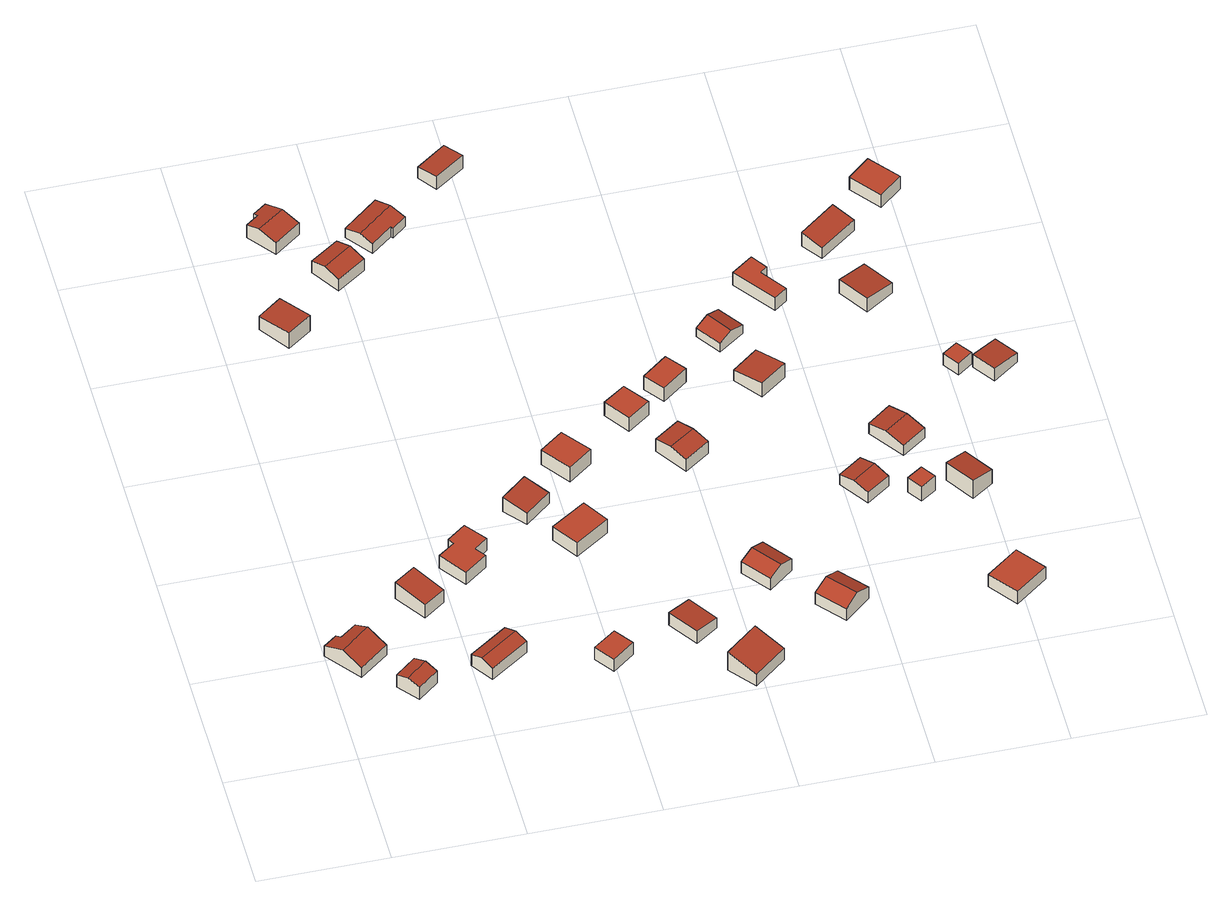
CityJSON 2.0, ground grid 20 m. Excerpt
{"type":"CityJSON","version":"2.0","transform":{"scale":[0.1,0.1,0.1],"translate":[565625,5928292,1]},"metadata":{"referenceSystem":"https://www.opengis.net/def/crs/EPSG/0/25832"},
"CityObjects":{
"building1":{"type":"Building","attributes":{"Gemeindeschluessel":"02100137","Geometrietyp2DReferenz":"3000","function":"31001_1310","roofType":"3100","measuredHeight":3.44,"storeysAboveGround":1},"address":[{"country":"Germany","locality":"Hamburg","postcode":"21107"}],"geometry":[{"type":"Solid","lod":"2","boundaries":[[[[0,1,2,3,4,5]],[[6,0,5,7]],[[4,3,8,9]],[[3,2,10,8]],[[2,1,11,10]],[[6,7,12,13]],[[7,5,4,9,12]],[[1,0,6,13,11]],[[13,12,9,8,10,11]]]],"semantics":{"surfaces":[{"type":"RoofSurface"},{"type":"WallSurface"},{"type":"GroundSurface"}],"values":[[0,0,1,1,1,1,1,1,2]]}}]},
"building2":{"type":"Building","attributes":{"Gemeindeschluessel":"02100137","Geometrietyp2DReferenz":"3000","function":"31001_1310","roofType":"3100","measuredHeight":3.17,"storeysAboveGround":1},"address":[{"country":"Germany","locality":"Hamburg","postcode":"21107"}],"geometry":[{"type":"Solid","lod":"2","boundaries":[[[[14,15,16,17]],[[18,14,17,19]],[[16,15,20,21]],[[18,19,22,23]],[[19,17,16,21,22]],[[15,14,18,23,20]],[[23,22,21,20]]]],"semantics":{"surfaces":[{"type":"RoofSurface"},{"type":"WallSurface"},{"type":"GroundSurface"}],"values":[[0,0,1,1,1,1,2]]}}]},
"building3":{"type":"Building","attributes":{"Gemeindeschluessel":"02100137","Geometrietyp2DReferenz":"3000","function":"31001_1310","roofType":"1000","measuredHeight":3.22,"storeysAboveGround":1},"address":[{"country":"Germany","locality":"Hamburg","postcode":"21107"}],"geometry":[{"type":"Solid","lod":"2","boundaries":[[[[24,25,26,27]],[[28,29,30,31]],[[26,25,28,31]],[[25,24,29,28]],[[24,27,30,29]],[[27,26,31,30]]]],"semantics":{"surfaces":[{"type":"RoofSurface"},{"type":"GroundSurface"},{"type":"WallSurface"}],"values":[[0,1,2,2,2,2]]}}]},
"building4":{"type":"Building","attributes":{"Gemeindeschluessel":"02100137","Geometrietyp2DReferenz":"3000","function":"31001_1310","roofType":"3100","measuredHeight":3,"storeysAboveGround":1},"address":[{"country":"Germany","locality":"Hamburg","postcode":"21107"}],"geometry":[{"type":"Solid","lod":"2","boundaries":[[[[32,33,34,35]],[[36,32,35,37]],[[34,33,38,39]],[[36,37,40,41]],[[37,35,34,39,40]],[[33,32,36,41,38]],[[41,40,39,38]]]],"semantics":{"surfaces":[{"type":"RoofSurface"},{"type":"WallSurface"},{"type":"GroundSurface"}],"values":[[0,0,1,1,1,1,2]]}}]},
"building5":{"type":"Building","attributes":{"Gemeindeschluessel":"02100137","Geometrietyp2DReferenz":"3000","function":"31001_1310","roofType":"1000","measuredHeight":2.48,"storeysAboveGround":1},"address":[{"country":"Germany","locality":"Hamburg","postcode":"21107"}],"geometry":[{"type":"Solid","lod":"2","boundaries":[[[[42,43,44,45,46,47,48,49]],[[50,51,52,53,54,55,56,57]],[[48,47,50,57]],[[47,46,51,50]],[[46,45,52,51]],[[45,44,53,52]],[[44,43,54,53]],[[43,42,55,54]],[[42,49,56,55]],[[49,48,57,56]]]],"semantics":{"surfaces":[{"type":"RoofSurface"},{"type":"GroundSurface"},{"type":"WallSurface"}],"values":[[0,1,2,2,2,2,2,2,2,2]]}}]},
"building6":{"type":"Building","attributes":{"Gemeindeschluessel":"02100137","Geometrietyp2DReferenz":"3000","function":"31001_1310","roofType":"1000","measuredHeight":3.18,"storeysAboveGround":1},"address":[{"country":"Germany","locality":"Hamburg","postcode":"21107"}],"geometry":[{"type":"Solid","lod":"2","boundaries":[[[[58,59,60,61]],[[62,63,64,65]],[[60,59,62,65]],[[59,58,63,62]],[[58,61,64,63]],[[61,60,65,64]]]],"semantics":{"surfaces":[{"type":"RoofSurface"},{"type":"GroundSurface"},{"type":"WallSurface"}],"values":[[0,1,2,2,2,2]]}}]},
"building7":{"type":"Building","attributes":{"Gemeindeschluessel":"02100137","Geometrietyp2DReferenz":"3000","function":"31001_1310","roofType":"3100","measuredHeight":3.25,"storeysAboveGround":1},"address":[{"country":"Germany","locality":"Hamburg","postcode":"21107"}],"geometry":[{"type":"Solid","lod":"2","boundaries":[[[[66,67,68,69,70,71]],[[72,66,71,73]],[[70,69,74,75]],[[69,68,76,74]],[[68,67,77,76]],[[72,73,78,79]],[[73,71,70,75,78]],[[67,66,72,79,77]],[[79,78,75,74,76,77]]]],"semantics":{"surfaces":[{"type":"RoofSurface"},{"type":"WallSurface"},{"type":"GroundSurface"}],"values":[[0,0,1,1,1,1,1,1,2]]}}]},
"building8":{"type":"Building","attributes":{"Gemeindeschluessel":"02100137","Geometrietyp2DReferenz":"3000","function":"31001_1310","roofType":"1000","measuredHeight":2.46,"storeysAboveGround":1},"address":[{"country":"Germany","locality":"Hamburg","postcode":"21107"}],"geometry":[{"type":"Solid","lod":"2","boundaries":[[[[80,81,82,83]],[[84,85,86,87]],[[85,80,83,86]],[[84,81,80,85]],[[87,82,81,84]],[[86,83,82,87]]]],"semantics":{"surfaces":[{"type":"GroundSurface"},{"type":"RoofSurface"},{"type":"WallSurface"}],"values":[[0,1,2,2,2,2]]}}]},
"building9":{"type":"Building","attributes":{"Gemeindeschluessel":"02100137","Geometrietyp2DReferenz":"3000","function":"31001_1310","roofType":"1000","measuredHeight":2.9,"storeysAboveGround":1},"address":[{"country":"Germany","locality":"Hamburg","postcode":"21107"}],"geometry":[{"type":"Solid","lod":"2","boundaries":[[[[88,89,90,91]],[[92,93,88,91]],[[92,94,95,93]],[[95,94,90,89]],[[90,94,92,91]],[[93,95,89,88]]]],"semantics":{"surfaces":[{"type":"WallSurface"},{"type":"GroundSurface"},{"type":"RoofSurface"}],"values":[[0,0,0,0,1,2]]}}]},
"building10":{"type":"Building","attributes":{"Gemeindeschluessel":"02100137","Geometrietyp2DReferenz":"3000","function":"31001_1310","roofType":"3100","measuredHeight":3.19,"storeysAboveGround":1},"address":[{"country":"Germany","locality":"Hamburg","postcode":"21107"}],"geometry":[{"type":"Solid","lod":"2","boundaries":[[[[96,97,98,99]],[[100,96,99,101]],[[98,97,102,103]],[[100,101,104,105]],[[101,99,98,103,104]],[[97,96,100,105,102]],[[105,104,103,102]]]],"semantics":{"surfaces":[{"type":"RoofSurface"},{"type":"WallSurface"},{"type":"GroundSurface"}],"values":[[0,0,1,1,1,1,2]]}}]},
"building11":{"type":"Building","attributes":{"Gemeindeschluessel":"02100137","Geometrietyp2DReferenz":"3000","function":"31001_1310","roofType":"1000","measuredHeight":2.74,"storeysAboveGround":1},"address":[{"country":"Germany","locality":"Hamburg","postcode":"21107"}],"geometry":[{"type":"Solid","lod":"2","boundaries":[[[[106,107,108,109]],[[110,111,112,113]],[[111,106,109,112]],[[110,107,106,111]],[[113,108,107,110]],[[112,109,108,113]]]],"semantics":{"surfaces":[{"type":"GroundSurface"},{"type":"RoofSurface"},{"type":"WallSurface"}],"values":[[0,1,2,2,2,2]]}}]},
"building12":{"type":"Building","attributes":{"Gemeindeschluessel":"02100137","Geometrietyp2DReferenz":"3000","function":"31001_1310","roofType":"1000","measuredHeight":2.62,"storeysAboveGround":1},"address":[{"country":"Germany","locality":"Hamburg","postcode":"21107"}],"geometry":[{"type":"Solid","lod":"2","boundaries":[[[[114,115,116,117]],[[118,119,120,121]],[[116,115,118,121]],[[115,114,119,118]],[[114,117,120,119]],[[117,116,121,120]]]],"semantics":{"surfaces":[{"type":"RoofSurface"},{"type":"GroundSurface"},{"type":"WallSurface"}],"values":[[0,1,2,2,2,2]]}}]},
"building13":{"type":"Building","attributes":{"Gemeindeschluessel":"02100137","Geometrietyp2DReferenz":"3000","function":"31001_1310","roofType":"3100","measuredHeight":2.58,"storeysAboveGround":1},"address":[{"country":"Germany","locality":"Hamburg","postcode":"21107"}],"geometry":[{"type":"Solid","lod":"2","boundaries":[[[[122,123,124,125]],[[126,127,128,122,125,129]],[[124,123,130,131]],[[128,127,132,133]],[[127,126,134,132]],[[126,129,135,134]],[[129,125,124,131,135]],[[123,122,128,133,130]],[[133,132,134,135,131,130]]]],"semantics":{"surfaces":[{"type":"RoofSurface"},{"type":"WallSurface"},{"type":"GroundSurface"}],"values":[[0,0,1,1,1,1,1,1,2]]}}]},
"building14":{"type":"Building","attributes":{"Gemeindeschluessel":"02100137","Geometrietyp2DReferenz":"3000","function":"31001_1310","roofType":"1000","measuredHeight":2.94,"storeysAboveGround":1},"address":[{"country":"Germany","locality":"Hamburg","postcode":"21107"}],"geometry":[{"type":"Solid","lod":"2","boundaries":[[[[136,137,138,139]],[[140,141,142,143]],[[138,137,140,143]],[[137,136,141,140]],[[136,139,142,141]],[[139,138,143,142]]]],"semantics":{"surfaces":[{"type":"RoofSurface"},{"type":"GroundSurface"},{"type":"WallSurface"}],"values":[[0,1,2,2,2,2]]}}]},
"building15":{"type":"Building","attributes":{"Gemeindeschluessel":"02100137","Geometrietyp2DReferenz":"3000","function":"31001_1310","roofType":"2100","measuredHeight":3.65,"storeysAboveGround":1},"address":[{"country":"Germany","locality":"Hamburg","postcode":"21107"}],"geometry":[{"type":"Solid","lod":"2","boundaries":[[[[144,145,146,147]],[[148,149,150,151]],[[146,145,148,151]],[[145,144,149,148]],[[144,147,150,149]],[[147,146,151,150]]]],"semantics":{"surfaces":[{"type":"RoofSurface"},{"type":"GroundSurface"},{"type":"WallSurface"}],"values":[[0,1,2,2,2,2]]}}]},
"building16":{"type":"Building","attributes":{"Gemeindeschluessel":"02100137","Geometrietyp2DReferenz":"3000","function":"31001_1310","roofType":"1000","measuredHeight":2.82,"storeysAboveGround":1},"address":[{"country":"Germany","locality":"Hamburg","postcode":"21107"}],"geometry":[{"type":"Solid","lod":"2","boundaries":[[[[152,153,154,155]],[[156,157,158,159]],[[154,153,156,159]],[[153,152,157,156]],[[152,155,158,157]],[[155,154,159,158]]]],"semantics":{"surfaces":[{"type":"RoofSurface"},{"type":"GroundSurface"},{"type":"WallSurface"}],"values":[[0,1,2,2,2,2]]}}]},
"building17":{"type":"Building","attributes":{"Gemeindeschluessel":"02100137","Geometrietyp2DReferenz":"3000","function":"31001_1310","roofType":"1000","measuredHeight":2.67,"storeysAboveGround":1},"address":[{"country":"Germany","locality":"Hamburg","postcode":"21107"}],"geometry":[{"type":"Solid","lod":"2","boundaries":[[[[160,161,162,163]],[[164,165,166,167]],[[162,161,164,167]],[[161,160,165,164]],[[160,163,166,165]],[[163,162,167,166]]]],"semantics":{"surfaces":[{"type":"RoofSurface"},{"type":"GroundSurface"},{"type":"WallSurface"}],"values":[[0,1,2,2,2,2]]}}]},
"building18":{"type":"Building","attributes":{"Gemeindeschluessel":"02100137","Geometrietyp2DReferenz":"3000","function":"31001_1310","roofType":"3100","measuredHeight":3.34,"storeysAboveGround":1},"address":[{"country":"Germany","locality":"Hamburg","postcode":"21107"}],"geometry":[{"type":"Solid","lod":"2","boundaries":[[[[168,169,170,171]],[[172,173,169,168]],[[171,170,174,175]],[[173,172,176,177]],[[172,168,171,175,176]],[[170,169,173,177,174]],[[177,176,175,174]]]],"semantics":{"surfaces":[{"type":"RoofSurface"},{"type":"WallSurface"},{"type":"GroundSurface"}],"values":[[0,0,1,1,1,1,2]]}}]},
"building19":{"type":"Building","attributes":{"Gemeindeschluessel":"02100137","Geometrietyp2DReferenz":"3000","function":"31001_1310","roofType":"3100","measuredHeight":3.03,"storeysAboveGround":1},"address":[{"country":"Germany","locality":"Hamburg","postcode":"21107"}],"geometry":[{"type":"Solid","lod":"2","boundaries":[[[[178,179,180,181]],[[182,178,181,183]],[[180,179,184,185]],[[182,183,186,187]],[[183,181,180,185,186]],[[179,178,182,187,184]],[[187,186,185,184]]]],"semantics":{"surfaces":[{"type":"RoofSurface"},{"type":"WallSurface"},{"type":"GroundSurface"}],"values":[[0,0,1,1,1,1,2]]}}]},
"building20":{"type":"Building","attributes":{"Gemeindeschluessel":"02100137","Geometrietyp2DReferenz":"3000","function":"31001_1310","roofType":"1000","measuredHeight":2.77,"storeysAboveGround":1},"address":[{"country":"Germany","locality":"Hamburg","postcode":"21107"}],"geometry":[{"type":"Solid","lod":"2","boundaries":[[[[188,189,190,191]],[[192,193,194,195]],[[190,189,192,195]],[[189,188,193,192]],[[188,191,194,193]],[[191,190,195,194]]]],"semantics":{"surfaces":[{"type":"RoofSurface"},{"type":"GroundSurface"},{"type":"WallSurface"}],"values":[[0,1,2,2,2,2]]}}]},
"building21":{"type":"Building","attributes":{"Gemeindeschluessel":"02100137","Geometrietyp2DReferenz":"3000","function":"31001_1310","roofType":"3100","measuredHeight":3.52,"storeysAboveGround":1},"address":[{"country":"Germany","locality":"Hamburg","postcode":"21107"}],"geometry":[{"type":"Solid","lod":"2","boundaries":[[[[196,197,198,199]],[[200,201,197,196]],[[199,198,202,203]],[[201,200,204,205]],[[200,196,199,203,204]],[[198,197,201,205,202]],[[205,204,203,202]]]],"semantics":{"surfaces":[{"type":"RoofSurface"},{"type":"WallSurface"},{"type":"GroundSurface"}],"values":[[0,0,1,1,1,1,2]]}}]},
"building22":{"type":"Building","attributes":{"Gemeindeschluessel":"02100137","Geometrietyp2DReferenz":"3000","function":"31001_1310","roofType":"3100","measuredHeight":2.62,"storeysAboveGround":1},"address":[{"country":"Germany","locality":"Hamburg","postcode":"21107"}],"geometry":[{"type":"Solid","lod":"2","boundaries":[[[[206,207,208,209]],[[210,211,207,206]],[[209,208,212,213]],[[211,210,214,215]],[[210,206,209,213,214]],[[208,207,211,215,212]],[[215,214,213,212]]]],"semantics":{"surfaces":[{"type":"RoofSurface"},{"type":"WallSurface"},{"type":"GroundSurface"}],"values":[[0,0,1,1,1,1,2]]}}]},
"building23":{"type":"Building","attributes":{"Gemeindeschluessel":"02100137","Geometrietyp2DReferenz":"3000","function":"31001_1310","roofType":"1000","measuredHeight":2.94,"storeysAboveGround":1},"address":[{"country":"Germany","locality":"Hamburg","postcode":"21107"}],"geometry":[{"type":"Solid","lod":"2","boundaries":[[[[216,217,218,219]],[[220,221,222,223]],[[218,217,220,223]],[[217,216,221,220]],[[216,219,222,221]],[[219,218,223,222]]]],"semantics":{"surfaces":[{"type":"RoofSurface"},{"type":"GroundSurface"},{"type":"WallSurface"}],"values":[[0,1,2,2,2,2]]}}]},
"building24":{"type":"Building","attributes":{"Gemeindeschluessel":"02100137","Geometrietyp2DReferenz":"3000","function":"31001_1310","roofType":"3100","measuredHeight":2.84,"storeysAboveGround":1},"address":[{"country":"Germany","locality":"Hamburg","postcode":"21107"}],"geometry":[{"type":"Solid","lod":"2","boundaries":[[[[224,225,226,227]],[[228,224,227,229]],[[226,225,230,231]],[[228,229,232,233]],[[229,227,226,231,232]],[[225,224,228,233,230]],[[233,232,231,230]]]],"semantics":{"surfaces":[{"type":"RoofSurface"},{"type":"WallSurface"},{"type":"GroundSurface"}],"values":[[0,0,1,1,1,1,2]]}}]},
"building25":{"type":"Building","attributes":{"Gemeindeschluessel":"02100137","Geometrietyp2DReferenz":"3000","function":"31001_1310","roofType":"1000","measuredHeight":2.59,"storeysAboveGround":1},"address":[{"country":"Germany","locality":"Hamburg","postcode":"21107"}],"geometry":[{"type":"Solid","lod":"2","boundaries":[[[[234,235,236,237,238,239]],[[240,241,242,243,244,245]],[[238,237,240,245]],[[237,236,241,240]],[[236,235,242,241]],[[235,234,243,242]],[[234,239,244,243]],[[239,238,245,244]]]],"semantics":{"surfaces":[{"type":"RoofSurface"},{"type":"GroundSurface"},{"type":"WallSurface"}],"values":[[0,1,2,2,2,2,2,2]]}}]},
"building26":{"type":"Building","attributes":{"Gemeindeschluessel":"02100137","Geometrietyp2DReferenz":"3000","function":"31001_1310","roofType":"1000","measuredHeight":3,"storeysAboveGround":1},"address":[{"country":"Germany","locality":"Hamburg","postcode":"21107"}],"geometry":[{"type":"Solid","lod":"2","boundaries":[[[[246,247,248,249]],[[250,251,252,253]],[[251,246,249,252]],[[250,247,246,251]],[[253,248,247,250]],[[252,249,248,253]]]],"semantics":{"surfaces":[{"type":"GroundSurface"},{"type":"RoofSurface"},{"type":"WallSurface"}],"values":[[0,1,2,2,2,2]]}}]},
"building27":{"type":"Building","attributes":{"Gemeindeschluessel":"02100137","Geometrietyp2DReferenz":"3000","function":"31001_1310","roofType":"3100","measuredHeight":2.82,"storeysAboveGround":1},"address":[{"country":"Germany","locality":"Hamburg","postcode":"21107"}],"geometry":[{"type":"Solid","lod":"2","boundaries":[[[[254,255,256,257]],[[258,254,257,259]],[[256,255,260,261]],[[258,259,262,263]],[[259,257,256,261,262]],[[255,254,258,263,260]],[[263,262,261,260]]]],"semantics":{"surfaces":[{"type":"RoofSurface"},{"type":"WallSurface"},{"type":"GroundSurface"}],"values":[[0,0,1,1,1,1,2]]}}]},
"building28":{"type":"Building","attributes":{"Gemeindeschluessel":"02100137","Geometrietyp2DReferenz":"3000","function":"31001_1310","roofType":"1000","measuredHeight":2.47,"storeysAboveGround":1},"address":[{"country":"Germany","locality":"Hamburg","postcode":"21107"}],"geometry":[{"type":"Solid","lod":"2","boundaries":[[[[264,265,266,267]],[[268,269,270,271]],[[266,265,268,271]],[[265,264,269,268]],[[264,267,270,269]],[[267,266,271,270]]]],"semantics":{"surfaces":[{"type":"RoofSurface"},{"type":"GroundSurface"},{"type":"WallSurface"}],"values":[[0,1,2,2,2,2]]}}]},
"building29":{"type":"Building","attributes":{"Gemeindeschluessel":"02100137","Geometrietyp2DReferenz":"3000","function":"31001_1310","roofType":"2100","measuredHeight":3.64,"storeysAboveGround":1},"address":[{"country":"Germany","locality":"Hamburg","postcode":"21107"}],"geometry":[{"type":"Solid","lod":"2","boundaries":[[[[272,273,274,275]],[[276,277,278,279]],[[274,273,276,279]],[[273,272,277,276]],[[272,275,278,277]],[[275,274,279,278]]]],"semantics":{"surfaces":[{"type":"RoofSurface"},{"type":"GroundSurface"},{"type":"WallSurface"}],"values":[[0,1,2,2,2,2]]}}]},
"building30":{"type":"Building","attributes":{"Gemeindeschluessel":"02100137","Geometrietyp2DReferenz":"3000","function":"31001_1310","roofType":"1000","measuredHeight":2.84,"storeysAboveGround":1},"address":[{"country":"Germany","locality":"Hamburg","postcode":"21107"}],"geometry":[{"type":"Solid","lod":"2","boundaries":[[[[280,281,282,283]],[[284,285,286,287]],[[282,281,284,287]],[[281,280,285,284]],[[280,283,286,285]],[[283,282,287,286]]]],"semantics":{"surfaces":[{"type":"RoofSurface"},{"type":"GroundSurface"},{"type":"WallSurface"}],"values":[[0,1,2,2,2,2]]}}]},
"building31":{"type":"Building","attributes":{"Gemeindeschluessel":"02100137","Geometrietyp2DReferenz":"3000","function":"31001_1310","roofType":"1000","measuredHeight":2.76,"storeysAboveGround":1},"address":[{"country":"Germany","locality":"Hamburg","postcode":"21107"}],"geometry":[{"type":"Solid","lod":"2","boundaries":[[[[288,289,290,291]],[[292,293,294,295]],[[290,289,292,295]],[[289,288,293,292]],[[288,291,294,293]],[[291,290,295,294]]]],"semantics":{"surfaces":[{"type":"RoofSurface"},{"type":"GroundSurface"},{"type":"WallSurface"}],"values":[[0,1,2,2,2,2]]}}]},
"building32":{"type":"Building","attributes":{"Gemeindeschluessel":"02100137","Geometrietyp2DReferenz":"3000","function":"31001_1310","roofType":"1000","measuredHeight":2.4,"storeysAboveGround":1},"address":[{"country":"Germany","locality":"Hamburg","postcode":"21107"}],"geometry":[{"type":"Solid","lod":"2","boundaries":[[[[296,297,298,299]],[[300,301,302,303]],[[301,296,299,302]],[[300,297,296,301]],[[303,298,297,300]],[[302,299,298,303]]]],"semantics":{"surfaces":[{"type":"GroundSurface"},{"type":"RoofSurface"},{"type":"WallSurface"}],"values":[[0,1,2,2,2,2]]}}]},
"building33":{"type":"Building","attributes":{"Gemeindeschluessel":"02100137","Geometrietyp2DReferenz":"3000","function":"31001_1310","roofType":"1000","measuredHeight":2.61,"storeysAboveGround":1},"address":[{"country":"Germany","locality":"Hamburg","postcode":"21107"}],"geometry":[{"type":"Solid","lod":"2","boundaries":[[[[304,305,306,307]],[[308,309,310,311]],[[306,305,308,311]],[[305,304,309,308]],[[304,307,310,309]],[[307,306,311,310]]]],"semantics":{"surfaces":[{"type":"RoofSurface"},{"type":"GroundSurface"},{"type":"WallSurface"}],"values":[[0,1,2,2,2,2]]}}]},
"building34":{"type":"Building","attributes":{"Gemeindeschluessel":"02100137","Geometrietyp2DReferenz":"3000","function":"31001_1310","roofType":"1000","measuredHeight":2.54,"storeysAboveGround":1},"address":[{"country":"Germany","locality":"Hamburg","postcode":"21107"}],"geometry":[{"type":"Solid","lod":"2","boundaries":[[[[312,313,314,315]],[[316,317,318,319]],[[314,313,316,319]],[[313,312,317,316]],[[312,315,318,317]],[[315,314,319,318]]]],"semantics":{"surfaces":[{"type":"RoofSurface"},{"type":"GroundSurface"},{"type":"WallSurface"}],"values":[[0,1,2,2,2,2]]}}]}
},
"vertices":[
[66,216,37],[52,235,26],[27,216,26],[21,224,22],[0,208,22],[21,181,37],[87,189,22],[42,154,22],[21,224,2],[0,208,2],[27,216,2],[52,235,2],[42,154,2],[87,189,2],
[131,134,34],[118,150,27],[86,124,27],[99,108,34],[144,118,27],[112,92,27],[118,150,2],[86,124,2],[112,92,2],[144,118,2],
[191,270,28],[158,317,35],[125,294,35],[158,247,28],[158,317,2],[191,270,2],[158,247,2],[125,294,2],
[271,163,32],[259,180,25],[200,140,25],[212,123,32],[283,146,25],[223,106,25],[259,180,2],[200,140,2],[223,106,2],[283,146,2],
[266,324,26],[254,340,26],[275,356,26],[250,389,26],[221,367,26],[227,358,26],[201,339,26],[231,298,26],[227,358,1],[221,367,1],[250,389,1],[275,356,1],[254,340,1],[266,324,1],[231,298,1],[201,339,1],
[132,838,32],[99,885,27],[62,858,27],[95,811,32],[99,885,0],[132,838,0],[95,811,0],[62,858,0],
[142,1048,35],[123,1072,26],[102,1057,26],[107,1051,28],[87,1036,28],[101,1018,35],[161,1024,26],[120,994,26],[107,1051,2],[87,1036,2],[102,1057,2],[123,1072,2],[120,994,2],[161,1024,2],
[374,111,1],[409,136,1],[430,107,1],[396,81,1],[409,136,26],[374,111,26],[396,81,26],[430,107,26],
[343,391,25],[315,425,31],[315,425,2],[343,391,2],[383,424,2],[383,424,25],[355,458,2],[355,458,31],
[220,956,33],[205,978,25],[161,948,25],[176,926,33],[235,934,25],[190,904,25],[205,978,1],[161,948,1],[190,904,1],[235,934,1],
[426,390,0],[451,350,0],[398,315,0],[372,355,0],[451,350,28],[426,390,28],[372,355,28],[398,315,28],
[558,128,24],[528,173,24],[493,150,29],[524,105,29],[528,173,3],[558,128,3],[524,105,3],[493,150,3],
[296,1027,26],[279,1049,19],[224,1005,19],[241,984,26],[288,991,20],[291,988,19],[313,1006,19],[255,965,20],[279,1049,0],[224,1005,0],[291,988,0],[313,1006,0],[288,991,0],[255,965,0],
[460,487,31],[427,530,31],[391,503,31],[423,459,31],[427,530,1],[460,487,1],[423,459,1],[391,503,1],
[637,45,26],[604,86,39],[554,45,39],[587,4,26],[604,86,2],[637,45,2],[587,4,2],[554,45,2],
[563,560,30],[535,598,30],[501,574,30],[528,535,30],[535,598,2],[563,560,2],[528,535,2],[501,574,2],
[420,1098,27],[399,1128,22],[353,1095,22],[374,1066,27],[399,1128,0],[420,1098,0],[374,1066,0],[353,1095,0],
[670,199,35],[637,241,35],[618,226,26],[651,184,26],[689,214,26],[657,256,26],[618,226,2],[651,184,2],[689,214,2],[657,256,2],
[611,489,35],[594,513,30],[555,486,30],[571,462,35],[627,464,30],[588,437,30],[594,513,5],[555,486,5],[588,437,5],[627,464,5],
[630,611,30],[607,641,30],[568,611,30],[591,581,30],[607,641,2],[630,611,2],[591,581,2],[568,611,2],
[762,116,38],[726,158,38],[706,141,27],[742,99,27],[783,133,27],[747,175,27],[706,141,3],[742,99,3],[783,133,3],[747,175,3],
[711,670,29],[685,708,29],[665,694,21],[691,656,21],[731,684,21],[704,722,21],[665,694,3],[691,656,3],[731,684,3],[704,722,3],
[769,586,32],[737,628,25],[697,597,25],[729,556,32],[737,628,3],[769,586,3],[729,556,3],[697,597,3],
[848,365,30],[832,388,23],[796,363,23],[812,340,30],[863,343,23],[827,318,23],[832,388,2],[796,363,2],[827,318,2],[863,343,2],
[807,733,28],[779,772,28],[790,780,28],[773,805,28],[740,781,28],[787,718,28],[773,805,2],[790,780,2],[779,772,2],[807,733,2],[787,718,2],[740,781,2],
[911,342,1],[926,320,1],[902,304,1],[887,326,1],[926,320,31],[911,342,31],[887,326,31],[902,304,31],
[916,449,31],[896,477,24],[860,450,24],[879,423,31],[935,422,24],[898,396,24],[896,477,3],[860,450,3],[898,396,3],[935,422,3],
[1038,113,26],[1005,156,26],[955,118,26],[988,75,26],[1005,156,1],[1038,113,1],[988,75,1],[955,118,1],
[1008,314,30],[979,358,30],[946,336,38],[975,292,38],[979,358,1],[1008,314,1],[975,292,1],[946,336,1],
[958,712,23],[928,758,23],[884,730,30],[914,684,30],[928,758,2],[958,712,2],[914,684,2],[884,730,2],
[934,845,24],[910,876,30],[854,833,30],[877,802,24],[910,876,2],[934,845,2],[877,802,2],[854,833,2],
[995,556,3],[1018,572,3],[1035,548,3],[1012,532,3],[1018,572,27],[995,556,27],[1012,532,27],[1035,548,27],
[1099,537,22],[1075,571,22],[1035,542,29],[1059,508,29],[1075,571,3],[1099,537,3],[1059,508,3],[1035,542,3],
[1018,911,26],[981,956,26],[947,927,26],[983,882,26],[981,956,0],[1018,911,0],[983,882,0],[947,927,0]
]}
